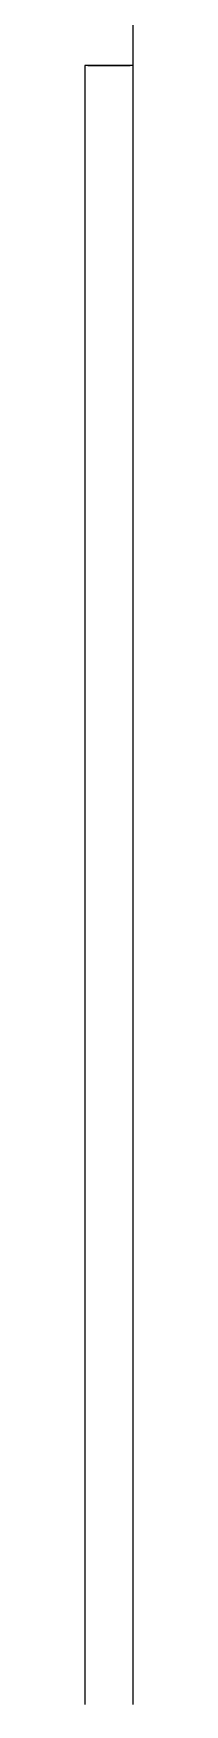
# Model space of a CAD drawing. Header units: inches. Extents: x -3327 to -1, y 8 to 1328.
# Drawn here: x -3167 to -3165.1, y 142.8 to 208.5 of the extents above; entities that cross this region are included whole.
import ezdxf

# ---------------------------------------------------------------- set-up
doc = ezdxf.new("R2010")
doc.units = ezdxf.units.IN
doc.header["$MEASUREMENT"] = 0
doc.layers.add('X - REF - FP', color=7, linetype='Continuous', true_color=0xb90000)

msp = doc.modelspace()

# ---------------------------------------------------------------- linework, layer by layer
at = {"layer": 'X - REF - FP'}
for p, q in [((-3165.097, 207.215), (-3165.097, 211.704)), ((-3165.097, 207.215), (-3166.999, 207.215)), ((-3166.998, 207.215), (-3166.998, 142.829)), ((-3166.871, 207.215), (-3166.721, 207.215)), ((-3166.72, 207.215), (-3166.524, 207.215)), ((-3166.523, 207.215), (-3166.294, 207.215)), ((-3166.294, 207.215), (-3165.802, 207.215)), ((-3165.802, 207.215), (-3165.573, 207.215)), ((-3165.573, 207.215), (-3165.376, 207.215)), ((-3165.376, 207.215), (-3165.225, 207.215)), ((-3165.098, 142.829), (-3165.098, 207.215))]:
    msp.add_line(p, q, dxfattribs=at)

doc.saveas('drawing.dxf')
